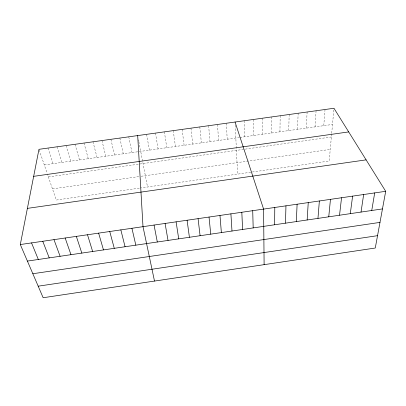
<?xml version="1.0" encoding="UTF-8"?>
<svg xmlns="http://www.w3.org/2000/svg" width="406" height="406" viewBox="0 0 406 406"><rect width="100%" height="100%" fill="white"/><g stroke="black" fill="none" stroke-linecap="round" stroke-linejoin="round"><path stroke-width="0.3" stroke-dasharray="2.03 1.52" d="M271.137 133.066L271.178 117.004M279.937 131.833L280.186 115.751M288.727 130.6L289.173 114.497M297.502 129.367L298.156 113.249M306.266 128.139L307.124 112M315.026 126.905L316.081 110.752M323.765 125.682L325.028 109.508M331.651 133.863L329.2 161.035L140.451 188.014M331.707 133.244L333.96 108.265M52.46 188.866L138.756 176.605M141.156 176.265L330.251 149.393M139.273 188.181L56.277 200.041L47.37 173.951M44.279 164.902L239.367 137.522M239.956 137.441L332.499 124.454M48.385 176.93L331.372 136.964M39.164 149.921L47.162 173.352M47.994 148.063L53.1 163.664M57.013 146.81L61.91 162.425M66.026 145.556L70.71 161.192M75.024 144.303L79.495 159.959M84.006 143.054L88.275 158.726M92.984 141.801L97.039 157.498M101.947 140.557L105.793 156.269M110.899 139.309L114.538 155.041M119.841 138.065L123.272 153.818M128.768 136.822L131.996 152.59M138.502 139.831L138.735 141.044M138.847 141.653L147.52 187.004M146.596 134.34L149.408 150.149M155.493 133.102L158.096 148.931M164.374 131.869L166.78 147.713M173.25 130.63L175.448 146.495M182.111 129.397L184.106 145.282M190.962 128.169L192.754 144.064M199.803 126.936L201.386 142.856M208.628 125.708L210.014 141.643M217.449 124.48L218.631 140.435M226.254 123.257L227.233 139.228M235.201 125.104L237.591 174.128M244.097 120.77L244.676 136.781M253.136 119.511L253.506 135.538M262.164 118.258L262.327 134.305"/><path stroke-width="0.61" d="M274.629 224.762L274.781 207.466M285.489 223.163L285.956 205.837M296.329 221.575L297.111 204.213M307.154 219.981L308.245 202.589M317.964 218.392L319.365 200.97M328.753 216.809L330.464 199.351M339.533 215.226L341.547 197.737M350.287 213.642L352.611 196.128M361.03 212.064L363.659 194.515M371.754 210.491L374.687 192.911M385.7 191.307L375.271 248.02L43.153 297.735L20.3 244.544L38.961 149.322L333.96 108.265L385.7 191.307L20.3 244.544M38.189 286.179L377.539 235.678M32.84 273.735L379.986 222.392M27.405 261.088L382.462 208.917M27.39 208.379L366.11 159.868M33.668 176.341L348.693 131.914M31.541 242.905L38.326 259.485M42.767 241.271L49.222 257.881M53.973 239.636L60.108 256.282M65.163 238.007L70.974 254.689M76.338 236.378L81.824 253.09M235.049 122.028L263.595 209.095L264.113 264.661M87.493 234.754L92.654 251.502M98.628 233.13L103.474 249.913M109.747 231.511L114.274 248.325M120.846 229.892L125.058 246.741M131.93 228.279L135.822 245.158M154.498 281.069L142.998 226.665L137.69 135.584M154.047 225.056L157.31 242.001M165.08 223.452L168.028 240.423M176.092 221.843L178.726 238.855M187.09 220.245L189.414 237.282M198.072 218.641L200.082 235.713M209.034 217.048L210.734 234.15M219.981 215.449L221.371 232.587M230.907 213.86L231.988 231.024M241.824 212.267L242.595 229.466M252.715 210.684L253.182 227.913"/></g></svg>
